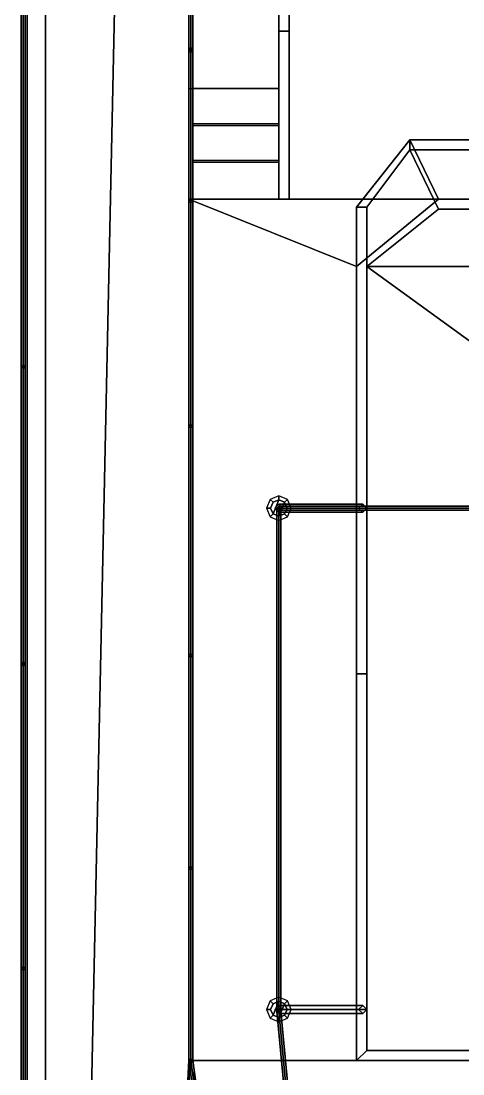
# Model space of a CAD drawing. Header units: millimetres. Extents: x -3.5 to 3.5, y -23.5 to 25.1.
# Drawn here: x -3.24 to -1.08, y -7.22 to -2.08 of the extents above; entities that cross this region are included whole.
import ezdxf

# ---------------------------------------------------------------- set-up
doc = ezdxf.new("R2010")
doc.units = ezdxf.units.MM
doc.layers.add('railings', color=6, linetype='Continuous')
doc.layers.add('superstructure', color=3, linetype='Continuous')

msp = doc.modelspace()

# ---------------------------------------------------------------- linework, layer by layer
for points in [[(-3.24, 20.5995), (-3.24, -23.47), (-3.24, -23.47, 1.46), (-3.24, 21.45, 1.46)], [(-3.24, 21.45, 1.46), (-3.24, -23.47, 1.46), (-2.61, 6.0957, 1.46)], [(-3.24, 12.85, -1.19), (-3.24, -16.49, -1.19), (-3.24, -21.38, -0.39), (-3.24, 20.5995)], [(-3.24, 20.5995), (-3.24, -21.38, -0.39), (-3.24, -23.47)], [(-3.21, 12.85, -1.28), (-3.21, -16.49, -1.28), (-3.24, -16.49, -1.19), (-3.24, 12.85, -1.19)], [(-3.12, 12.85, -1.31), (-3.12, -16.49, -1.31), (-3.21, -16.49, -1.28), (-3.21, 12.85, -1.28)], [(3.12, 12.85, -1.31), (3.12, -16.49, -1.31), (-3.12, -16.49, -1.31), (-3.12, 12.85, -1.31)], [(-2.61, 6.0957, 1.46), (-3.24, -23.47, 1.46), (-2.42, -7.16, 1.46), (-2.42, 0.73, 1.46)], [(-1.98, -0.32, 2.94), (-1.98, -2.95, 2.94), (-1.98, -2.13, 4.13), (-1.98, -0.32, 4.13)], [(-1.98, -0.32, 4.13), (-1.98, -2.13, 4.13), (-1.93, -2.13, 4.13), (-1.93, -0.32, 4.13)], [(-1.93, -0.32, 2.94), (-1.93, -2.95, 2.94), (-1.93, -2.13, 4.13), (-1.93, -0.32, 4.13)], [(-1.98, -2.95, 2.94), (-1.98, -2.95, 2.94), (-1.98, -2.95, 3.73), (-1.98, -2.13, 4.13)], [(-1.98, -2.13, 4.13), (-1.98, -2.95, 3.73), (-1.93, -2.95, 3.73), (-1.93, -2.13, 4.13)], [(-1.93, -2.95, 2.94), (-1.93, -2.95, 2.94), (-1.93, -2.95, 3.73), (-1.93, -2.13, 4.13)], [(-1.34, -2.66, 5.16), (-1.6, -2.99, 5.16), (-1.55, -2.99, 5.16), (-1.34, -2.71, 5.16)], [(-1.2, -2.95, 4.84), (-1.6, -3.28, 4.84), (-1.6, -2.99, 5.16), (-1.34, -2.66, 5.16)], [(1.34, -2.66, 5.16), (1.2, -2.95, 4.84), (-1.2, -2.95, 4.84), (-1.34, -2.66, 5.16)], [(-1.34, -2.71, 5.16), (1.34, -2.71, 5.16), (1.34, -2.66, 5.16), (-1.34, -2.66, 5.16)], [(-1.55, -2.99, 5.16), (-1.55, -3.28, 4.84), (-1.2, -3, 4.84), (-1.34, -2.71, 5.16)], [(-1.2, -3, 4.84), (1.2, -3, 4.84), (1.34, -2.71, 5.16), (-1.34, -2.71, 5.16)], [(-1.2, -2.95, 3.73), (-1.6, -3.28, 3.73), (-1.6, -3.28, 4.84), (-1.2, -2.95, 4.84)], [(1.2, -2.95, 4.84), (1.2, -2.95, 3.73), (-1.2, -2.95, 3.73), (-1.2, -2.95, 4.84)], [(-1.6, -3.28, 4.84), (-1.6, -5.27, 4.84), (-1.6, -5.27, 5.16), (-1.6, -2.99, 5.16)], [(-1.6, -2.99, 5.16), (-1.6, -5.27, 5.16), (-1.55, -5.27, 5.16), (-1.55, -2.99, 5.16)], [(-1.55, -5.27, 5.16), (-1.55, -5.27, 4.84), (-1.55, -3.28, 4.84), (-1.55, -2.99, 5.16)], [(-1.55, -3.28, 4.84), (-1.55, -3.28, 3.73), (-1.2, -3, 3.73), (-1.2, -3, 4.84)], [(-1.2, -3, 3.73), (1.2, -3, 3.73), (1.2, -3, 4.84), (-1.2, -3, 4.84)], [(-1.6, -3.28, 3.73), (-1.6, -7.16, 3.73), (-1.6, -7.16, 4.84), (-1.6, -5.27, 4.84)], [(-1.6, -3.28, 3.73), (-1.6, -5.27, 4.84), (-1.6, -5.27, 4.84), (-1.6, -3.28, 4.84)], [(-1.55, -7.11, 4.84), (-1.55, -7.11, 3.73), (-1.55, -3.28, 3.73), (-1.55, -5.27, 4.84)], [(-1.55, -5.27, 4.84), (-1.55, -5.27, 4.84), (-1.55, -3.28, 3.73), (-1.55, -3.28, 4.84)], [(-1.6, -5.27, 4.84), (-1.6, -7.16, 4.84), (-1.55, -7.11, 4.84), (-1.55, -5.27, 4.84)], [(-1.6, -5.27, 5.16), (-1.6, -5.27, 4.84), (-1.55, -5.27, 4.84), (-1.55, -5.27, 5.16)], [(-1.6, -7.16, 4.84), (-1.01, -7.16, 4.84), (-1.01, -7.11, 4.84), (-1.55, -7.11, 4.84)], [(-1.01, -7.11, 4.84), (-1.01, -7.11, 3.73), (-1.55, -7.11, 3.73), (-1.55, -7.11, 4.84)], [(-2.42, -7.16, 1.46), (-3.24, -23.47, 1.46), (-2.38, -22.5, 1.46), (-2.38, -9.68, 1.46)], [(-2.3, -8.03, 1.46), (-2.42, -7.16, 1.46), (-2.38, -9.68, 1.46)], [(-1.6, -7.16, 3.73), (-1.01, -7.16, 3.73), (-1.01, -7.16, 4.84), (-1.6, -7.16, 4.84)]]:
    msp.add_3dface(points)
at = {"layer": 'railings'}
for points in [[(-3.23, -23.46, 2.34), (-3.24, -23.47, 2.35), (-3.24, 21.45, 2.35), (-3.23, 21.45, 2.34)], [(-3.24, -23.47, 2.35), (-3.23, -23.46, 2.36), (-3.23, 21.45, 2.36), (-3.24, 21.45, 2.35)], [(-3.24, -23.47, 1.94), (-3.23, -23.46, 1.95), (-3.23, 21.45, 1.95), (-3.24, 21.45, 1.94)], [(-3.23, -23.46, 1.93), (-3.24, -23.47, 1.94), (-3.24, 21.45, 1.94), (-3.23, 21.45, 1.93)], [(-3.22, -23.45, 2.35), (-3.23, -23.46, 2.34), (-3.23, 21.45, 2.34), (-3.22, 21.45, 2.35)], [(-3.23, -23.46, 2.36), (-3.22, -23.45, 2.35), (-3.22, 21.45, 2.35), (-3.23, 21.45, 2.36)], [(-3.22, -23.45, 1.94), (-3.23, -23.46, 1.93), (-3.23, 21.45, 1.93), (-3.22, 21.45, 1.94)], [(-3.23, -23.46, 1.95), (-3.22, -23.45, 1.94), (-3.22, 21.45, 1.94), (-3.23, 21.45, 1.95)], [(-2.41, 0.73, 3.44), (-2.42, 0.73, 3.43), (-2.42, -2.23, 3.43), (-2.41, -2.23, 3.44)], [(-2.42, 0.73, 3.43), (-2.41, 0.73, 3.42), (-2.41, -2.23, 3.42), (-2.42, -2.23, 3.43)], [(-2.41, 0.73, 3.84), (-2.42, 0.73, 3.83), (-2.42, -2.23, 3.83), (-2.41, -2.23, 3.84)], [(-2.42, 0.73, 3.83), (-2.41, 0.73, 3.82), (-2.41, -2.23, 3.82), (-2.42, -2.23, 3.83)], [(-2.4, 0.73, 3.43), (-2.41, 0.73, 3.44), (-2.41, -2.23, 3.44), (-2.4, -2.23, 3.43)], [(-2.41, 0.73, 3.42), (-2.4, 0.73, 3.43), (-2.4, -2.23, 3.43), (-2.41, -2.23, 3.42)], [(-2.4, 0.73, 3.83), (-2.41, 0.73, 3.84), (-2.41, -2.23, 3.84), (-2.4, -2.23, 3.83)], [(-2.41, 0.73, 3.82), (-2.4, 0.73, 3.83), (-2.4, -2.23, 3.83), (-2.41, -2.23, 3.82)], [(-2.41, -2.21, 2.94), (-2.42, -2.22, 2.94), (-2.42, -2.22, 3.83), (-2.41, -2.21, 3.82)], [(-2.4, -2.22, 2.94), (-2.41, -2.21, 2.94), (-2.41, -2.21, 3.82), (-2.4, -2.22, 3.83)], [(-2.42, -2.22, 2.94), (-2.41, -2.23, 2.94), (-2.41, -2.23, 3.82), (-2.42, -2.22, 3.83)], [(-2.41, -2.23, 3.44), (-2.42, -2.23, 3.43), (-2.42, -2.95, 4.22), (-2.41, -2.95, 4.23)], [(-2.42, -2.23, 3.43), (-2.41, -2.23, 3.42), (-2.41, -2.95, 4.21), (-2.42, -2.95, 4.22)], [(-2.41, -2.23, 3.84), (-2.42, -2.23, 3.83), (-2.42, -2.95, 4.62), (-2.41, -2.95, 4.63)], [(-2.42, -2.23, 3.83), (-2.41, -2.23, 3.82), (-2.41, -2.95, 4.61), (-2.42, -2.95, 4.62)], [(-2.41, -2.23, 2.94), (-2.4, -2.22, 2.94), (-2.4, -2.22, 3.83), (-2.41, -2.23, 3.82)], [(-2.4, -2.23, 3.43), (-2.41, -2.23, 3.44), (-2.41, -2.95, 4.23), (-2.4, -2.95, 4.22)], [(-2.41, -2.23, 3.42), (-2.4, -2.23, 3.43), (-2.4, -2.95, 4.22), (-2.41, -2.95, 4.21)], [(-2.4, -2.23, 3.83), (-2.41, -2.23, 3.84), (-2.41, -2.95, 4.63), (-2.4, -2.95, 4.62)], [(-2.41, -2.23, 3.82), (-2.4, -2.23, 3.83), (-2.4, -2.95, 4.62), (-2.41, -2.95, 4.61)], [(-2.41, -2.95, 3.73), (-2.42, -2.96, 3.73), (-2.42, -2.96, 4.62), (-2.41, -2.95, 4.61)], [(-2.41, -2.95, 4.23), (-2.42, -2.95, 4.22), (-2.42, -7.16, 4.22), (-2.41, -7.16, 4.23)], [(-2.42, -2.95, 4.22), (-2.41, -2.95, 4.21), (-2.41, -7.16, 4.21), (-2.42, -7.16, 4.22)], [(-2.41, -2.95, 4.63), (-2.42, -2.95, 4.62), (-2.42, -7.16, 4.62), (-2.41, -7.16, 4.63)], [(-2.42, -2.95, 4.62), (-2.41, -2.95, 4.61), (-2.41, -7.16, 4.61), (-2.42, -7.16, 4.62)], [(-2.42, -2.96, 3.73), (-2.41, -2.97, 3.73), (-2.41, -2.97, 4.61), (-2.42, -2.96, 4.62)], [(-2.4, -2.96, 3.73), (-2.41, -2.95, 3.73), (-2.41, -2.95, 4.61), (-2.4, -2.96, 4.62)], [(-2.4, -2.95, 4.22), (-2.41, -2.95, 4.23), (-2.41, -7.16, 4.23), (-2.4, -7.16, 4.22)], [(-2.41, -2.95, 4.21), (-2.4, -2.95, 4.22), (-2.4, -7.16, 4.22), (-2.41, -7.16, 4.21)], [(-2.4, -2.95, 4.62), (-2.41, -2.95, 4.63), (-2.41, -7.16, 4.63), (-2.4, -7.16, 4.62)], [(-2.41, -2.95, 4.61), (-2.4, -2.95, 4.62), (-2.4, -7.16, 4.62), (-2.41, -7.16, 4.61)], [(-2.41, -2.97, 3.73), (-2.4, -2.96, 3.73), (-2.4, -2.96, 4.62), (-2.41, -2.97, 4.61)], [(-3.23, -3.76, 1.46), (-3.24, -3.77, 1.46), (-3.24, -3.77, 2.35), (-3.23, -3.76, 2.34)], [(-3.24, -3.77, 1.46), (-3.23, -3.78, 1.46), (-3.23, -3.78, 2.34), (-3.24, -3.77, 2.35)], [(-3.22, -3.77, 1.46), (-3.23, -3.76, 1.46), (-3.23, -3.76, 2.34), (-3.22, -3.77, 2.35)], [(-3.23, -3.78, 1.46), (-3.22, -3.77, 1.46), (-3.22, -3.77, 2.35), (-3.23, -3.78, 2.34)], [(-2.41, -4.05, 3.73), (-2.42, -4.06, 3.73), (-2.42, -4.06, 4.62), (-2.41, -4.05, 4.61)], [(-2.42, -4.06, 3.73), (-2.41, -4.07, 3.73), (-2.41, -4.07, 4.61), (-2.42, -4.06, 4.62)], [(-2.4, -4.06, 3.73), (-2.41, -4.05, 3.73), (-2.41, -4.05, 4.61), (-2.4, -4.06, 4.62)], [(-2.41, -4.07, 3.73), (-2.4, -4.06, 3.73), (-2.4, -4.06, 4.62), (-2.41, -4.07, 4.61)], [(-2.41, -5.17, 3.73), (-2.42, -5.18, 3.73), (-2.42, -5.18, 4.62), (-2.41, -5.17, 4.61)], [(-2.42, -5.18, 3.73), (-2.41, -5.19, 3.73), (-2.41, -5.19, 4.61), (-2.42, -5.18, 4.62)], [(-2.4, -5.18, 3.73), (-2.41, -5.17, 3.73), (-2.41, -5.17, 4.61), (-2.4, -5.18, 4.62)], [(-2.41, -5.19, 3.73), (-2.4, -5.18, 3.73), (-2.4, -5.18, 4.62), (-2.41, -5.19, 4.61)], [(-3.23, -5.21, 1.46), (-3.24, -5.22, 1.46), (-3.24, -5.22, 2.35), (-3.23, -5.21, 2.34)], [(-3.24, -5.22, 1.46), (-3.23, -5.23, 1.46), (-3.23, -5.23, 2.34), (-3.24, -5.22, 2.35)], [(-3.22, -5.22, 1.46), (-3.23, -5.21, 1.46), (-3.23, -5.21, 2.34), (-3.22, -5.22, 2.35)], [(-3.23, -5.23, 1.46), (-3.22, -5.22, 1.46), (-3.22, -5.22, 2.35), (-3.23, -5.23, 2.34)], [(-2.41, -6.21, 3.73), (-2.42, -6.22, 3.73), (-2.42, -6.22, 4.62), (-2.41, -6.21, 4.61)], [(-2.42, -6.22, 3.73), (-2.41, -6.23, 3.73), (-2.41, -6.23, 4.61), (-2.42, -6.22, 4.62)], [(-2.4, -6.22, 3.73), (-2.41, -6.21, 3.73), (-2.41, -6.21, 4.61), (-2.4, -6.22, 4.62)], [(-2.41, -6.23, 3.73), (-2.4, -6.22, 3.73), (-2.4, -6.22, 4.62), (-2.41, -6.23, 4.61)], [(-3.23, -6.7, 1.46), (-3.24, -6.71, 1.46), (-3.24, -6.71, 2.35), (-3.23, -6.7, 2.34)], [(-3.24, -6.71, 1.46), (-3.23, -6.72, 1.46), (-3.23, -6.72, 2.34), (-3.24, -6.71, 2.35)], [(-3.22, -6.71, 1.46), (-3.23, -6.7, 1.46), (-3.23, -6.7, 2.34), (-3.22, -6.71, 2.35)], [(-3.23, -6.72, 1.46), (-3.22, -6.71, 1.46), (-3.22, -6.71, 2.35), (-3.23, -6.72, 2.34)], [(-2.41, -7.15, 3.73), (-2.42, -7.16, 3.73), (-2.42, -7.16, 4.62), (-2.41, -7.15, 4.62)], [(-2.4, -7.16, 3.73), (-2.41, -7.15, 3.73), (-2.41, -7.15, 4.62), (-2.4, -7.16, 4.62)], [(-2.42, -7.16, 3.73), (-2.41, -7.17, 3.73), (-2.41, -7.17, 4.62), (-2.42, -7.16, 4.62)], [(-2.41, -7.16, 4.23), (-2.42, -7.16, 4.22), (-2.3, -8.03, 4.22), (-2.2914, -8.02, 4.23)], [(-2.42, -7.16, 4.22), (-2.41, -7.16, 4.21), (-2.2914, -8.02, 4.21), (-2.3, -8.03, 4.22)], [(-2.41, -7.16, 4.63), (-2.42, -7.16, 4.62), (-2.3, -8.03, 4.62), (-2.2914, -8.02, 4.63)], [(-2.42, -7.16, 4.62), (-2.41, -7.16, 4.61), (-2.2914, -8.02, 4.61), (-2.3, -8.03, 4.62)], [(-2.41, -7.17, 3.73), (-2.4, -7.16, 3.73), (-2.4, -7.16, 4.62), (-2.41, -7.17, 4.62)], [(-2.4, -7.16, 4.22), (-2.41, -7.16, 4.23), (-2.2914, -8.02, 4.23), (-2.2828, -8.01, 4.22)], [(-2.41, -7.16, 4.21), (-2.4, -7.16, 4.22), (-2.2828, -8.01, 4.22), (-2.2914, -8.02, 4.21)], [(-2.4, -7.16, 4.62), (-2.41, -7.16, 4.63), (-2.2914, -8.02, 4.63), (-2.2828, -8.01, 4.62)], [(-2.41, -7.16, 4.61), (-2.4, -7.16, 4.62), (-2.2828, -8.01, 4.62), (-2.2914, -8.02, 4.61)]]:
    msp.add_3dface(points, dxfattribs=at)
at = {"layer": 'superstructure'}
for points in [[(-2.42, 0.73, 1.46), (-2.42, -7.16, 1.46), (-2.42, -2.95, 2.94), (-2.42, 0.73, 2.94)], [(-2.42, 0.73, 2.94), (-2.42, -2.95, 2.94), (2.42, -2.95, 2.94), (2.42, 0.73, 2.94)], [(-2.4, -2.95, 3.73), (-2.4, -2.23, 2.94), (-2.42, -2.23, 2.94), (-2.42, -2.95, 3.73)], [(-2.42, -2.23, 2.94), (-2.42, -2.41, 2.94), (-2.42, -2.95, 3.53), (-2.42, -2.95, 3.73)], [(-2.4, -2.95, 3.53), (-2.4, -2.41, 2.94), (-2.4, -2.23, 2.94), (-2.4, -2.95, 3.73)], [(-2.42, -2.95, 3.53), (-2.42, -2.41, 2.94), (-2.4, -2.41, 2.94), (-2.4, -2.95, 3.53)], [(-1.98, -2.41, 3.13), (-1.98, -2.41, 3.11), (-2.4, -2.41, 3.11), (-2.4, -2.41, 3.13)], [(-1.98, -2.58, 3.13), (-1.98, -2.41, 3.13), (-2.4, -2.41, 3.13), (-2.4, -2.58, 3.13)], [(-1.98, -2.59, 3.33), (-1.98, -2.59, 3.31), (-2.4, -2.59, 3.31), (-2.4, -2.59, 3.33)], [(-1.98, -2.76, 3.33), (-1.98, -2.59, 3.33), (-2.4, -2.59, 3.33), (-2.4, -2.76, 3.33)], [(-1.98, -2.77, 3.53), (-1.98, -2.77, 3.51), (-2.4, -2.77, 3.51), (-2.4, -2.77, 3.53)], [(-1.98, -2.95, 3.53), (-1.98, -2.77, 3.53), (-2.4, -2.77, 3.53), (-2.4, -2.95, 3.53)], [(-2.42, -2.95, 2.94), (-2.42, -7.16, 1.46), (-2.42, -7.16, 3.73), (-2.42, -2.95, 3.73)], [(2.42, -2.95, 3.73), (2.42, -2.95, 2.94), (-2.42, -2.95, 2.94), (-2.42, -2.95, 3.73)], [(-1.6, -3.28, 3.73), (-1.2, -2.95, 3.73), (-2.42, -2.95, 3.73), (-1.6, -3.28, 3.73)], [(-2.42, -2.95, 3.73), (-2.42, -7.16, 3.73), (-1.6, -7.16, 3.73), (-1.6, -3.28, 3.73)], [(1.55, -3.28, 3.73), (1.2, -3, 3.73), (-1.2, -3, 3.73), (-1.55, -3.28, 3.73)], [(-1.55, -3.28, 3.73), (-1.55, -7.11, 3.73), (-1.01, -7.11, 3.73), (-1.01, -3.67, 3.73)], [(1.01, -3.67, 3.73), (1.55, -3.28, 3.73), (-1.55, -3.28, 3.73), (-1.01, -3.67, 3.73)], [(-2.0224, -4.4176, 5.91), (-2.04, -4.46, 5.91), (-2.02, -4.46, 5.93), (-2.0083, -4.4317, 5.93)], [(-1.98, -4.4, 5.91), (-2.0224, -4.4176, 5.91), (-2.0083, -4.4317, 5.93), (-1.98, -4.42, 5.93)], [(-2.0083, -4.4317, 5.93), (-2.02, -4.46, 5.93), (-2.0083, -4.4883, 5.93), (-1.98, -4.42, 5.93)], [(-1.98, -4.42, 5.93), (-2.0083, -4.4883, 5.93), (-1.98, -4.5, 5.93), (-1.9517, -4.4317, 5.93)], [(-1.9376, -4.4176, 5.91), (-1.98, -4.4, 5.91), (-1.98, -4.42, 5.93), (-1.9517, -4.4317, 5.93)], [(-1.92, -4.46, 5.91), (-1.9376, -4.4176, 5.91), (-1.9517, -4.4317, 5.93), (-1.94, -4.46, 5.93)], [(-2.04, -4.46, 5.91), (-2.0224, -4.5024, 5.91), (-2.0083, -4.4883, 5.93), (-2.02, -4.46, 5.93)], [(-1.98, -4.48, 5.89), (-1.96, -4.46, 5.89), (-1.98, -4.44, 5.89), (-2, -4.46, 5.89)], [(-1.57, -4.44, 5.16), (-1.59, -4.46, 5.16), (-2, -4.46, 5.89), (-1.98, -4.44, 5.89)], [(-1.59, -4.46, 5.16), (-1.57, -4.48, 5.16), (-1.98, -4.48, 5.89), (-2, -4.46, 5.89)], [(-1.98, -4.45, 5.89), (-1.99, -4.46, 5.89), (-1.99, -4.46, 5.98), (-1.98, -4.45, 5.99)], [(-1.99, -6.92, 5.98), (-1.98, -6.92, 5.99), (-1.98, -4.45, 5.99), (-1.99, -4.46, 5.98)], [(-1.99, -4.46, 5.89), (-1.98, -4.47, 5.89), (-1.98, -4.47, 5.97), (-1.99, -4.46, 5.98)], [(-1.98, -6.92, 5.97), (-1.99, -6.92, 5.98), (-1.99, -4.46, 5.98), (-1.98, -4.47, 5.97)], [(-1.9517, -4.4317, 5.93), (-1.98, -4.5, 5.93), (-1.9517, -4.4883, 5.93), (-1.94, -4.46, 5.93)], [(-1.55, -4.46, 5.16), (-1.57, -4.44, 5.16), (-1.98, -4.44, 5.89), (-1.96, -4.46, 5.89)], [(-1.97, -4.46, 5.89), (-1.98, -4.45, 5.89), (-1.98, -4.45, 5.99), (-1.97, -4.46, 5.98)], [(-1.98, -6.92, 5.99), (-1.97, -6.92, 5.98), (-1.97, -4.46, 5.98), (-1.98, -4.45, 5.99)], [(-1.01, -4.45, 5.87), (-1.01, -4.46, 5.86), (-1.98, -4.46, 5.97), (-1.98, -4.45, 5.98)], [(-1.01, -4.46, 5.88), (-1.01, -4.45, 5.87), (-1.98, -4.45, 5.98), (-1.98, -4.46, 5.99)], [(-1.57, -4.48, 5.16), (-1.55, -4.46, 5.16), (-1.96, -4.46, 5.89), (-1.98, -4.48, 5.89)], [(-1.98, -4.47, 5.89), (-1.97, -4.46, 5.89), (-1.97, -4.46, 5.98), (-1.98, -4.47, 5.97)], [(-1.97, -6.92, 5.98), (-1.98, -6.92, 5.97), (-1.98, -4.47, 5.97), (-1.97, -4.46, 5.98)], [(-1.01, -4.46, 5.86), (-1.01, -4.47, 5.87), (-1.98, -4.47, 5.98), (-1.98, -4.46, 5.97)], [(-1.01, -4.47, 5.87), (-1.01, -4.46, 5.88), (-1.98, -4.46, 5.99), (-1.98, -4.47, 5.98)], [(-1.9376, -4.5024, 5.91), (-1.92, -4.46, 5.91), (-1.94, -4.46, 5.93), (-1.9517, -4.4883, 5.93)], [(-2.0224, -4.5024, 5.91), (-1.98, -4.52, 5.91), (-1.98, -4.5, 5.93), (-2.0083, -4.4883, 5.93)], [(-1.98, -4.52, 5.91), (-1.9376, -4.5024, 5.91), (-1.9517, -4.4883, 5.93), (-1.98, -4.5, 5.93)], [(-2.0224, -6.8676, 5.91), (-2.04, -6.91, 5.91), (-2.02, -6.91, 5.93), (-2.0083, -6.8817, 5.93)], [(-1.98, -6.85, 5.91), (-2.0224, -6.8676, 5.91), (-2.0083, -6.8817, 5.93), (-1.98, -6.87, 5.93)], [(-2.0083, -6.8817, 5.93), (-2.02, -6.91, 5.93), (-2.0083, -6.9383, 5.93), (-1.98, -6.87, 5.93)], [(-1.98, -6.87, 5.93), (-2.0083, -6.9383, 5.93), (-1.98, -6.95, 5.93), (-1.9517, -6.8817, 5.93)], [(-1.98, -6.93, 5.89), (-1.96, -6.91, 5.89), (-1.98, -6.89, 5.89), (-2, -6.91, 5.89)], [(-1.57, -6.89, 4.84), (-1.59, -6.91, 4.84), (-2, -6.91, 5.89), (-1.98, -6.89, 5.89)], [(-1.9376, -6.8676, 5.91), (-1.98, -6.85, 5.91), (-1.98, -6.87, 5.93), (-1.9517, -6.8817, 5.93)], [(-1.9517, -6.8817, 5.93), (-1.98, -6.95, 5.93), (-1.9517, -6.9383, 5.93), (-1.94, -6.91, 5.93)], [(-1.55, -6.91, 4.84), (-1.57, -6.89, 4.84), (-1.98, -6.89, 5.89), (-1.96, -6.91, 5.89)], [(-1.92, -6.91, 5.91), (-1.9376, -6.8676, 5.91), (-1.9517, -6.8817, 5.93), (-1.94, -6.91, 5.93)], [(-2.04, -6.91, 5.91), (-2.0224, -6.9524, 5.91), (-2.0083, -6.9383, 5.93), (-2.02, -6.91, 5.93)], [(-2.0224, -6.9524, 5.91), (-1.98, -6.97, 5.91), (-1.98, -6.95, 5.93), (-2.0083, -6.9383, 5.93)], [(-1.59, -6.91, 4.84), (-1.57, -6.93, 4.84), (-1.98, -6.93, 5.89), (-2, -6.91, 5.89)], [(-1.98, -6.9, 5.89), (-1.99, -6.91, 5.89), (-1.99, -6.91, 5.98), (-1.98, -6.9, 5.97)], [(-1.99, -6.91, 5.89), (-1.98, -6.92, 5.89), (-1.98, -6.92, 5.97), (-1.99, -6.91, 5.98)], [(-0.99, -17.37, 5.66), (-1, -17.37, 5.67), (-1.99, -6.92, 5.98), (-1.98, -6.92, 5.97)], [(-1, -17.37, 5.67), (-0.99, -17.37, 5.68), (-1.98, -6.92, 5.99), (-1.99, -6.92, 5.98)], [(-1.97, -6.91, 5.89), (-1.98, -6.9, 5.89), (-1.98, -6.9, 5.97), (-1.97, -6.91, 5.98)], [(-1.57, -6.93, 4.84), (-1.55, -6.91, 4.84), (-1.96, -6.91, 5.89), (-1.98, -6.93, 5.89)], [(-1.98, -6.92, 5.89), (-1.97, -6.91, 5.89), (-1.97, -6.91, 5.98), (-1.98, -6.92, 5.97)], [(-0.98, -17.37, 5.67), (-0.99, -17.37, 5.66), (-1.98, -6.92, 5.97), (-1.97, -6.92, 5.98)], [(-0.99, -17.37, 5.68), (-0.98, -17.37, 5.67), (-1.97, -6.92, 5.98), (-1.98, -6.92, 5.99)], [(-1.98, -6.97, 5.91), (-1.9376, -6.9524, 5.91), (-1.9517, -6.9383, 5.93), (-1.98, -6.95, 5.93)], [(-1.9376, -6.9524, 5.91), (-1.92, -6.91, 5.91), (-1.94, -6.91, 5.93), (-1.9517, -6.9383, 5.93)], [(-2.42, -7.16, 3.73), (-2.3897, -7.38, 3.19), (-2.3483, -7.68, 3.19), (-2.3, -8.03, 3.73)], [(2.14, -8.03, 3.73), (2.42, -7.16, 3.73), (-2.42, -7.16, 3.73), (-2.14, -8.03, 3.73)], [(-2.42, -7.16, 3.73), (-2.42, -7.16, 3.73), (-2.3, -8.03, 3.73), (-2.14, -8.03, 3.73)], [(-2.42, -7.16, 3.73), (-2.4103, -7.23, 3.09), (-2.3897, -7.38, 3.19), (-2.42, -7.16, 3.73)], [(-2.42, -7.16, 1.46), (-2.4103, -7.23, 1.86), (-2.4103, -7.23, 3.09), (-2.42, -7.16, 3.73)], [(-2.42, -7.16, 1.46), (-2.3897, -7.38, 1.76), (-2.4103, -7.23, 1.86), (-2.42, -7.16, 1.46)], [(-2.3, -8.03, 1.46), (-2.3483, -7.68, 1.76), (-2.3897, -7.38, 1.76), (-2.42, -7.16, 1.46)]]:
    msp.add_3dface(points, dxfattribs=at)

doc.saveas('drawing.dxf')
